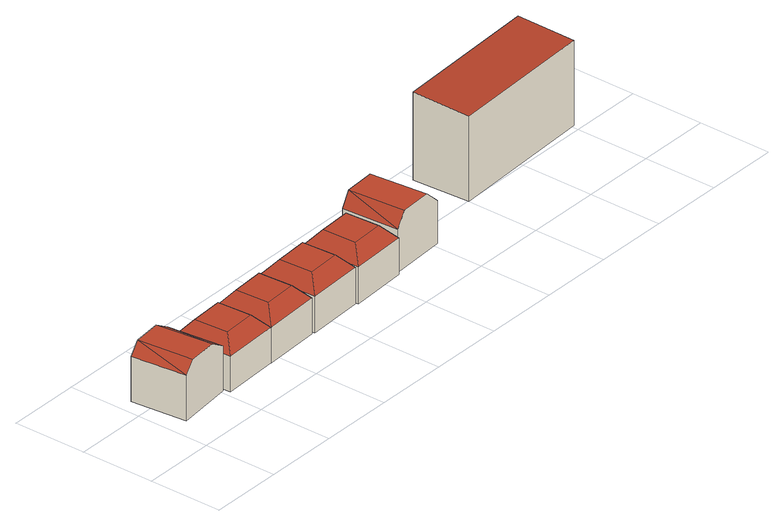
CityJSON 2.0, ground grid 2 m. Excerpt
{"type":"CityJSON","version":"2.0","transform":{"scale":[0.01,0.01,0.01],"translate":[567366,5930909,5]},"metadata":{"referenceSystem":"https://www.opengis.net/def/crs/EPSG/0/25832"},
"CityObjects":{
"building1":{"type":"Building","attributes":{"Grundfläche 2D":"2.338538","Grundhöhe NN":"5.422"},"geometry":[{"type":"Solid","lod":"3","boundaries":[[[[0,1,2]],[[0,2,3]],[[4,0,3,5]],[[6,5,7]],[[4,5,6]],[[2,1,8,9]],[[7,5,3,2,9,10]],[[6,7,10,11]],[[1,0,4,6,11,8]],[[10,9,8,11]]]],"semantics":{"surfaces":[{"type":"RoofSurface"},{"type":"WallSurface"},{"type":"GroundSurface"}],"values":[[0,0,0,0,0,1,1,1,1,2]]}}]},
"building2":{"type":"Building","attributes":{"Grundfläche 2D":"2.475702","Grundhöhe NN":"5.411"},"geometry":[{"type":"Solid","lod":"3","boundaries":[[[[12,13,14,15]],[[13,16,17,14]],[[18,12,15,19]],[[16,18,19,17]],[[16,13,12,18]],[[20,21,15,14]],[[21,22,19,15]],[[22,23,17,19]],[[23,20,14,17]],[[23,22,21,20]]]],"semantics":{"surfaces":[{"type":"RoofSurface"},{"type":"WallSurface"},{"type":"GroundSurface"}],"values":[[0,0,0,0,0,1,1,1,1,2]]}}]},
"building3":{"type":"Building","attributes":{"Grundfläche 2D":"2.476523","Grundhöhe NN":"5.399"},"geometry":[{"type":"Solid","lod":"3","boundaries":[[[[24,25,26,27]],[[25,28,29,26]],[[30,24,27,31]],[[28,30,31,29]],[[28,25,24,30]],[[32,33,27,26]],[[33,34,31,27]],[[34,35,29,31]],[[35,32,26,29]],[[35,34,33,32]]]],"semantics":{"surfaces":[{"type":"RoofSurface"},{"type":"WallSurface"},{"type":"GroundSurface"}],"values":[[0,0,0,0,0,1,1,1,1,2]]}}]},
"building4":{"type":"Building","attributes":{"Grundfläche 2D":"2.476523","Grundhöhe NN":"5.387"},"geometry":[{"type":"Solid","lod":"3","boundaries":[[[[36,37,38,39]],[[37,40,41,38]],[[42,36,39,43]],[[40,42,43,41]],[[40,37,36,42]],[[44,45,39,38]],[[45,46,43,39]],[[46,47,41,43]],[[47,44,38,41]],[[47,46,45,44]]]],"semantics":{"surfaces":[{"type":"RoofSurface"},{"type":"WallSurface"},{"type":"GroundSurface"}],"values":[[0,0,0,0,0,1,1,1,1,2]]}}]},
"building5":{"type":"Building","attributes":{"Grundfläche 2D":"2.474942","Grundhöhe NN":"5.376"},"geometry":[{"type":"Solid","lod":"3","boundaries":[[[[48,49,50,51]],[[49,52,53,50]],[[54,48,51,55]],[[52,54,55,53]],[[52,49,48,54]],[[56,57,51,50]],[[57,58,55,51]],[[58,59,53,55]],[[59,56,50,53]],[[59,58,57,56]]]],"semantics":{"surfaces":[{"type":"RoofSurface"},{"type":"WallSurface"},{"type":"GroundSurface"}],"values":[[0,0,0,0,0,1,1,1,1,2]]}}]},
"building6":{"type":"Building","attributes":{"Grundfläche 2D":"2.433172","Grundhöhe NN":"5.361"},"geometry":[{"type":"Solid","lod":"3","boundaries":[[[[60,61,62]],[[60,62,63]],[[64,60,63,65]],[[66,65,67]],[[64,65,66]],[[62,61,68,69]],[[67,65,63,62,69,70]],[[66,67,70,71]],[[68,61,60,64,66,71,72]],[[71,70,69,68,72]]]],"semantics":{"surfaces":[{"type":"RoofSurface"},{"type":"WallSurface"},{"type":"GroundSurface"}],"values":[[0,0,0,0,0,1,1,1,1,2]]}}]},
"building7":{"type":"Building","attributes":{"Grundfläche 2D":"6.480104","Grundhöhe NN":"5.306"},"geometry":[{"type":"Solid","lod":"3","boundaries":[[[[73,74,75,76]],[[77,78,76,75]],[[78,79,73,76]],[[79,80,74,73]],[[80,77,75,74]],[[80,79,78,77]]]],"semantics":{"surfaces":[{"type":"RoofSurface"},{"type":"WallSurface"},{"type":"GroundSurface"}],"values":[[0,1,1,1,1,2]]}}]}
},
"vertices":[
[53,246,194],[26,243,164],[42,92,164],[69,95,194],[130,254,194],[149,103,194],[179,259,164],[194,108,164],[26,243,42],[42,92,42],[194,108,42],[179,259,42],
[234,128,175],[229,220,175],[195,251,137],[203,93,137],[320,225,175],[351,259,137],[325,132,175],[359,101,137],[195,251,41],[203,93,41],[359,101,41],[351,259,41],
[392,134,175],[387,227,175],[353,258,137],[361,100,137],[478,232,175],[509,266,137],[483,139,175],[517,108,137],[353,258,40],[361,100,40],[517,108,40],[509,266,40],
[558,141,175],[553,233,175],[519,264,137],[527,106,137],[644,238,175],[675,272,137],[649,145,175],[683,114,137],[519,264,39],[527,106,39],[683,114,39],[675,272,39],
[720,144,175],[716,237,175],[681,268,137],[689,109,137],[806,241,175],[837,275,137],[811,148,175],[845,117,137],[681,268,38],[689,109,38],[845,117,38],[837,275,38],
[869,285,190],[845,283,152],[854,127,152],[880,129,190],[954,290,190],[969,134,190],[1000,292,152],[1009,136,152],[845,283,36],[854,127,36],[1009,136,36],[1000,292,36],[869,285,36],
[1201,198,261],[1609,220,261],[1601,378,269],[1193,357,269],[1601,378,31],[1193,357,31],[1201,198,31],[1609,220,31]
]}
